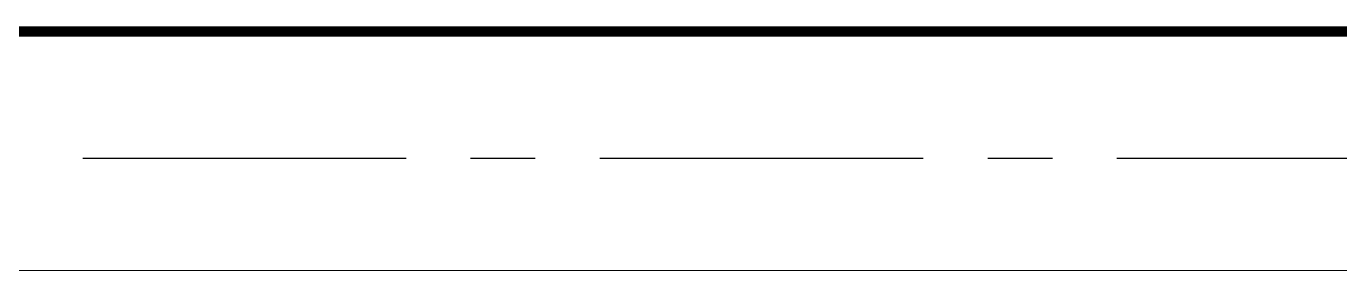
# Model space of a CAD drawing. Extents: x -2598 to 23780, y 0 to 8114.
# Drawn here: x 1246.2 to 1373.2, y 734.2 to 758.6 of the extents above; entities that cross this region are included whole.
import ezdxf

# ---------------------------------------------------------------- set-up
doc = ezdxf.new("R2010")
doc.units = 0
doc.header["$LTSCALE"] = 25
doc.header["$MEASUREMENT"] = 0
doc.linetypes.add('CENTER', pattern=[2, 1.25, -0.25, 0.25, -0.25])
doc.linetypes.add('HIDDEN2', pattern=[4.7625, 3.175, -1.5875])
for name, color, linetype, lineweight in [('10', 9, 'Continuous', 9), ('11', 9, 'Continuous', 9), ('21', 9, 'Continuous', 9), ('E-KABLO', 7, 'Continuous', 30)]:
    doc.layers.add(name, color=color, linetype=linetype, lineweight=lineweight)

# ---------------------------------------------------------------- blocks, each defined once
blk = doc.blocks.new('p-zemin kat')
at = {"layer": '11'}
blk.add_lwpolyline([(1182.5, 518), (1182.5, 517), (1387.5, 517), (1387.5, 517), (1387.5, 517), (1387.5, 517), (1387.5, 517), (1387.5, 502), (1397.5, 502), (1397.5, 610), (1387.5, 610), (1387.5, 550), (1387.5, 550), (1387.5, 550), (1387.5, 550), (1387.5, 550), (1202.5, 550), (1202.5, 720), (1387.5, 720), (1387.5, 710), (1397.5, 710), (1397.5, 735), (1182.5, 735)], dxfattribs=at)

msp = doc.modelspace()

# ---------------------------------------------------------------- linework, layer by layer
at = {"layer": '21', "linetype": 'HIDDEN2', "ltscale": 0.1, "const_width": 1}
msp.add_lwpolyline([(1116.06, 758.11), (1422.31, 758.11), (1422.31, 277.94), (1116.06, 277.94)], close=True, dxfattribs=at)
at = {"layer": 'E-KABLO', "color": 6, "linetype": 'CENTER'}
msp.add_line((1201.66, 745.88), (1680.03, 745.88), dxfattribs=at)

# ---------------------------------------------------------------- block references
at = {"layer": '10'}
msp.add_blockref('p-zemin kat', (0, 0), dxfattribs=at)

doc.saveas('drawing.dxf')
